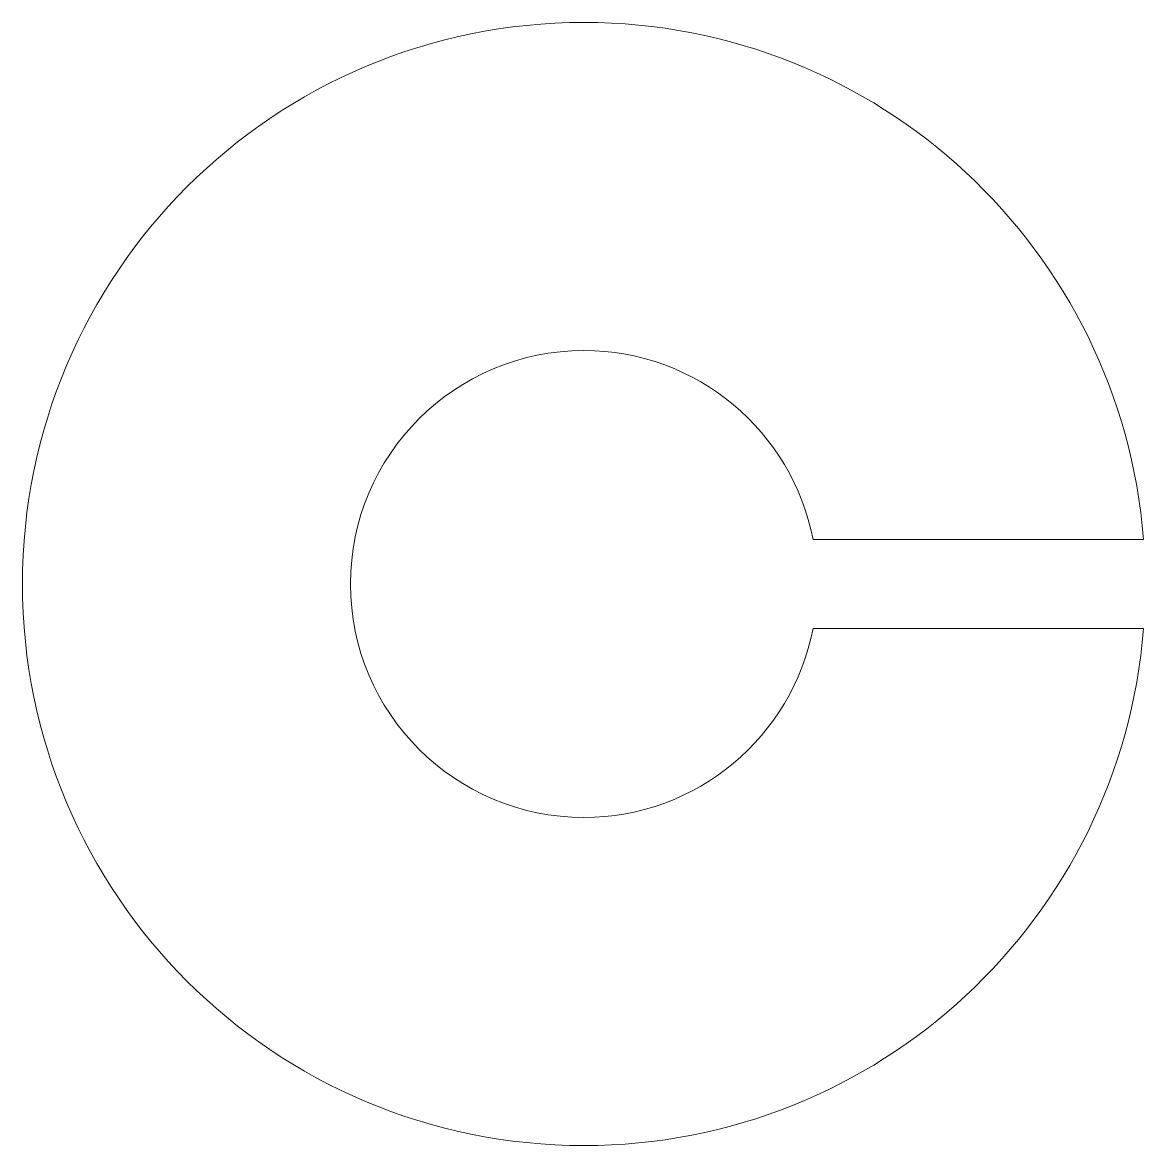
# Model space of a CAD drawing. Header units: millimetres. Extents: x -24 to 20.4, y -5.2 to 39.3.
import ezdxf

# ---------------------------------------------------------------- set-up
doc = ezdxf.new("R2010")
doc.units = ezdxf.units.MM
doc.header["$MEASUREMENT"] = 0
doc.layers.add('Layer 1', color=7, linetype='Continuous')

msp = doc.modelspace()

# ---------------------------------------------------------------- linework, layer by layer
at = {"layer": 'Layer 1', "lineweight": 20}
msp.add_open_spline([(-1.7482, 26.255), (2.7571, 26.255), (6.5095, 23.0338), (7.3331, 18.7689), (7.3331, 18.7689), (7.3331, 18.7689), (20.4323, 18.7689), (20.4323, 18.7689), (20.4323, 18.7689), (19.5331, 30.2325), (9.9464, 39.255), (-1.7482, 39.255), (-1.7482, 39.255), (-14.0365, 39.255), (-23.9982, 29.2933), (-23.9982, 17.005), (-23.9982, 17.005), (-23.9982, 4.7167), (-14.0365, -5.245), (-1.7482, -5.245), (-1.7482, -5.245), (9.9464, -5.245), (19.5331, 3.7775), (20.4323, 15.2411), (20.4323, 15.2411), (20.4323, 15.2411), (7.3331, 15.2411), (7.3331, 15.2411), (7.3331, 15.2411), (6.5095, 10.9762), (2.7571, 7.755), (-1.7482, 7.755), (-1.7482, 7.755), (-6.8568, 7.755), (-10.9982, 11.8964), (-10.9982, 17.005), (-10.9982, 17.005), (-10.9982, 22.1136), (-6.8568, 26.255), (-1.7482, 26.255)], degree=3, knots=[0, 0, 0, 0, 0.0909091, 0.0909091, 0.0909091, 0.0909091, 0.1818182, 0.1818182, 0.1818182, 0.1818182, 0.2727273, 0.2727273, 0.2727273, 0.2727273, 0.3636364, 0.3636364, 0.3636364, 0.3636364, 0.4545455, 0.4545455, 0.4545455, 0.4545455, 0.5454545, 0.5454545, 0.5454545, 0.5454545, 0.6363636, 0.6363636, 0.6363636, 0.6363636, 0.7272727, 0.7272727, 0.7272727, 0.7272727, 0.8181818, 0.8181818, 0.8181818, 0.8181818, 1, 1, 1, 1], dxfattribs=at)

doc.saveas('drawing.dxf')
